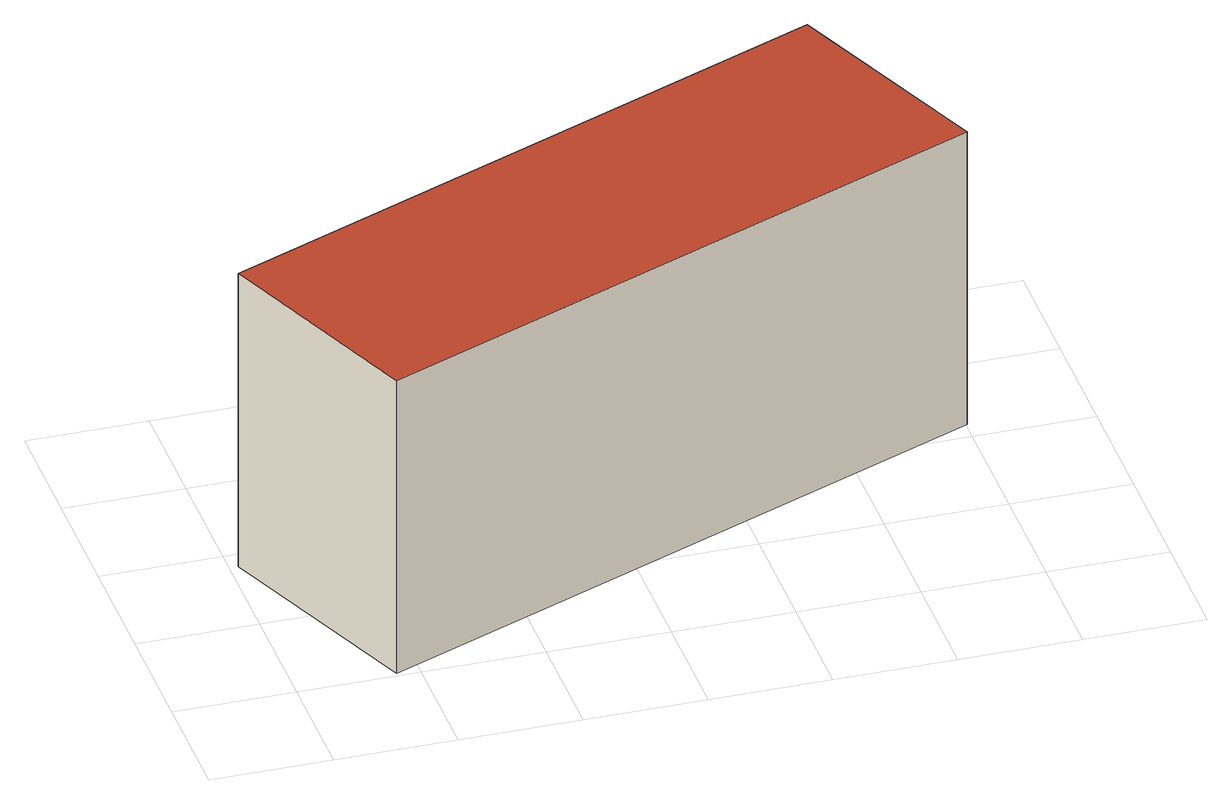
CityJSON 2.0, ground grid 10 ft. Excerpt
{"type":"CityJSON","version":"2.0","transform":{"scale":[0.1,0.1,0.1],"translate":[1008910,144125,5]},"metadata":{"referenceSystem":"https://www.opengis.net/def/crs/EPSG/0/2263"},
"CityObjects":{
"building1":{"type":"Building","attributes":{"name":"Bldg_1210016741","BIN":"4465096"},"geometry":[{"type":"MultiSurface","lod":"2","boundaries":[[[0,1,2,3]],[[4,5,6,7]],[[0,3,7,6]],[[1,0,6,5]],[[2,1,5,4]],[[3,2,4,7]]],"semantics":{"surfaces":[{"type":"RoofSurface","BIN":"4465096"},{"type":"GroundSurface"},{"type":"WallSurface"}],"values":[0,1,2,2,2,2]}}]}
},
"vertices":[
[526,397,272],[7,183,272],[81,3,272],[601,217,272],[81,3,4],[7,183,4],[526,397,4],[601,217,4]
]}
